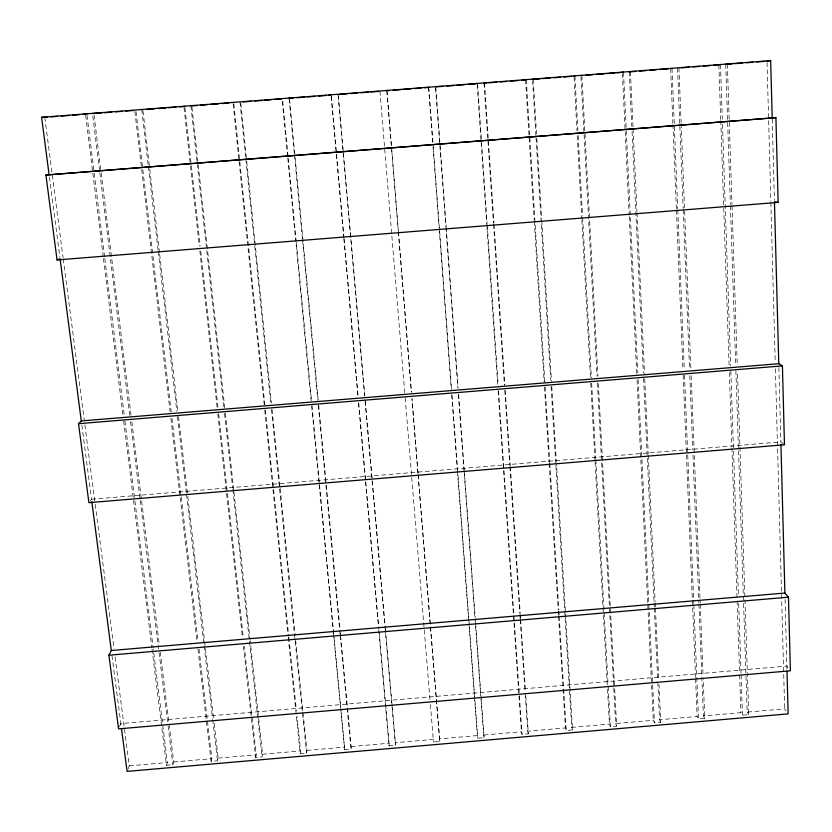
<?xml version="1.0" encoding="UTF-8"?>
<svg xmlns="http://www.w3.org/2000/svg" width="832" height="832" viewBox="0 0 832 832"><rect width="100%" height="100%" fill="white"/><g stroke="black" fill="none" stroke-linecap="round" stroke-linejoin="round"><path stroke-width="0.62" stroke-dasharray="4.16 3.12" d="M333.518 633.526L344.708 749.778L351.052 749.226L351.177 746.543L340.829 637.863M344.708 749.778L312.01 405.517M288.226 637.385L300.238 753.646L306.592 753.095L306.904 750.402L295.298 636.761M300.238 753.646L300.57 750.942L296.982 716.082M251.43 718.765L255.705 757.515L262.07 756.964L262.579 754.25L250.172 640.598M255.705 757.515L256.235 754.801L244.286 646.318M197.964 649.21L211.12 761.394L217.495 760.843L218.192 758.108L214.146 723.31M211.12 761.394L211.848 758.659L199.014 649.095M152.048 649.22L166.483 765.274L172.869 764.722L173.753 761.977L160.254 652.402M166.483 765.274L167.398 762.528L153.306 649.085M127.962 769.174L129.262 765.846L115.014 656.479M119.475 726.752L120.848 723.59L786.854 666.078L789.693 669.864M90.21 500.958L91.52 499.242L81.786 424.788M129.262 765.846L167.398 762.528M173.753 761.977L211.848 758.659M218.192 758.108L256.235 754.801M262.579 754.25L300.57 750.942M306.904 750.402L344.854 747.094M351.177 746.543L389.085 743.246L378.924 629.398M378.726 629.439L389.126 745.909L395.46 745.358L395.398 742.706L433.254 739.409L433.482 742.05L439.816 741.499L418.153 474.926M418.111 474.958L439.556 738.858L477.37 735.571L477.786 738.202L484.11 737.651L475.27 618.613M458.328 394.15L483.673 735.03L521.435 731.744L522.038 734.354L528.351 733.803L525.824 696.207M525.19 693.618L527.717 731.193L565.438 727.917L566.238 730.506L572.541 729.955L556.41 462.925M555.88 465.598L571.719 727.376L609.388 724.1L610.376 726.669L616.678 726.118L598.302 382.626M597.386 382.762L615.67 723.549L653.286 720.283L654.462 722.831L660.754 722.28L659.006 684.694M657.8 682.084L659.558 719.732L697.133 716.466L698.495 719.004L704.777 718.453L703.175 678.205M698.942 604.282L703.394 715.926L740.927 712.66L742.466 715.177L748.748 714.636L737.485 371.842M735.883 370.729L747.178 712.119L784.659 708.854L786.053 710.861M91.52 499.242L780.863 441.906L784.482 444.777M747.178 712.119L748.748 714.636M703.394 715.926L704.777 718.453M659.558 719.732L660.754 722.28M615.67 723.549L616.678 726.118M571.719 727.376L572.541 729.955M527.717 731.193L528.351 733.803M483.673 735.03L484.11 737.651M44.793 117.364L63.066 257.618M63.232 258.898L84.178 419.734M84.854 424.882L114.015 648.752M49.41 177.091L59.904 257.379M111.966 655.637L121.337 727.366M87.027 115.388L104.634 257.192M104.801 258.482L124.332 415.75M124.966 420.909L134.742 499.543M134.898 500.833L153.15 647.795M85.634 115.346L103.282 257.192M103.438 258.482L123.011 415.813M123.656 420.971L151.892 647.93M94.026 114.837L101.015 171.558M101.171 172.848L131.03 415.199M131.83 421.647L159.297 644.665M92.83 116.085L99.674 171.538M99.83 172.827L129.75 415.262M130.541 421.71L140.088 499.075M140.244 500.365L158.86 651.248M159.026 652.538L167.939 724.745M168.095 726.034L172.869 764.722M143.021 111.03L149.614 167.742M149.76 169.031L159.494 252.814M159.64 254.103L177.913 411.362M178.516 416.52L187.647 495.154M187.793 496.444L205.317 647.254M205.462 648.544L213.554 718.151M141.752 109.678L148.2 165.121M148.346 166.41L158.101 250.224M158.246 251.514L176.852 411.403M177.445 416.562L186.295 492.638M186.451 493.927L212.545 718.286M212.701 719.576L217.495 760.843M136.032 111.571L142.678 168.293M142.823 169.582L171.215 411.913M171.974 418.361L181.033 495.695M181.189 496.985L198.099 641.358M134.867 111.509L141.534 168.251M141.679 169.541L170.123 411.954M170.882 418.402L197.059 641.472M191.953 107.224L224.796 408.138M225.358 413.306L233.823 490.786M233.958 492.086L250.026 639.309M190.923 105.851L223.954 408.148M224.515 413.317L232.71 488.249M232.846 489.538L262.07 756.964M184.964 107.765L191.225 164.59M191.37 165.88L200.19 245.96M200.762 251.118L217.974 407.389M218.681 413.847L243.298 637.281M184.038 107.692L190.31 164.528M190.455 165.828L199.285 245.918M199.857 251.087L217.1 407.41M217.807 413.868L242.455 637.374M243.454 646.412L251.295 717.465M240.022 102.034L245.7 157.581M245.835 158.87L270.795 403.021M271.461 409.479L294.31 632.954M294.434 634.244L306.592 753.095M233.844 103.958L264.878 404.851M265.408 410.02L288.714 636.012M288.85 637.302L296.442 710.913M233.147 103.865L264.222 404.862M264.753 410.02L288.101 636.085M240.812 103.418L246.615 160.243M246.75 161.533L271.419 403.021M272.074 409.479L279.989 486.959M280.124 488.249L295.162 635.461M439.556 738.858L439.816 741.499M282.766 101.462L288.122 157.102M288.246 158.392L296.202 241.197M296.327 242.497L311.511 400.348M282.308 101.348L287.654 156.884M287.778 158.174L311.147 401.014M311.646 406.182L319.103 483.683M319.228 484.973L333.393 632.226M289.609 99.622L318.178 399.797M318.666 404.976L326.186 483.902M326.3 485.191L340.215 631.394M340.34 632.684L340.714 636.574M289.058 98.218L294.351 153.754M294.476 155.054L302.463 239.013M302.588 240.302L317.845 400.473M318.334 405.631L340.111 634.265M340.226 635.554L346.996 706.597M347.121 707.886L351.052 749.226M331.386 96.377L343.959 237.39M344.074 238.69L358.155 396.531M358.727 403L365.654 480.615M365.768 481.915L378.81 628.108M331.157 96.242L336.232 153.182M336.346 154.482L343.741 237.307M343.855 238.597L357.947 396.49M358.519 402.958L365.446 480.605M365.56 481.905L378.612 628.139M338.343 95.836L364.811 395.98M365.269 401.159L385.237 627.557M385.351 628.857L392.205 706.482M392.319 707.772L395.398 742.706M338.031 94.401L364.634 395.938M365.092 401.118L384.842 625.009M384.956 626.298L391.81 703.945M391.924 705.245L395.46 745.358M379.954 91.146L404.737 392.714M405.174 397.831L429.967 699.348M430.383 704.486L433.482 742.05M386.932 90.605L391.456 146.245M391.56 147.534L398.289 230.36M398.393 231.65L411.424 392.111M418.049 473.637L411.954 398.58L418.007 473.668M386.901 90.75L391.31 145.09M391.737 150.259L398.247 230.464M398.351 231.764L411.393 392.174M435.76 86.798L446.15 226.543M446.243 227.843L458.162 388.284M458.64 394.763L464.214 469.81M464.308 471.099L475.176 617.313M435.604 88.265L457.85 387.67M428.792 87.35L432.983 142.99M433.077 144.279L451.485 388.835M451.974 395.304L477.786 738.202M428.563 87.516L432.661 141.95M433.056 147.139L439.109 227.49M439.202 228.79L451.308 389.511M451.693 394.69L457.361 469.872M457.454 471.162L468.874 622.814M468.978 624.104L477.37 735.571M484.536 83.013L493.958 223.018M494.052 224.318L504.868 385.07M505.222 390.26L510.286 465.442M510.37 466.742L520.239 613.236M520.322 614.536L520.582 618.426M520.676 619.715L525.47 691.018M484.037 83.2L493.48 223.163M493.563 224.463L504.4 385.164M504.743 390.354L509.808 465.514M509.902 466.814L519.771 613.257M519.854 614.557L520.125 618.446M520.208 619.746L525.096 692.318M477.568 83.554L487.136 223.558M487.23 224.858L498.118 384.322M498.566 390.801L522.038 734.354M477.204 85.03L486.866 226.294M486.949 227.594L497.671 384.415M498.118 390.894L521.435 731.744M533.229 79.217L536.526 133.661M536.838 138.85L541.694 219.222M541.767 220.511L551.481 381.254M551.793 386.443L556.338 461.625M532.594 80.725L535.964 136.448M536.047 137.738L550.711 380.068M551.096 386.558L555.807 464.308M526.282 79.758L544.825 381.805M545.147 386.984L549.754 462.176M549.838 463.466L558.834 609.95M558.906 611.25L559.146 615.139M559.229 616.429L566.238 730.506M525.595 79.966L534.196 219.918M534.279 221.218L544.159 381.909M544.482 387.098L549.099 462.259M549.182 463.549L558.189 609.991M558.272 611.291L558.511 615.17M558.584 616.47L565.438 727.917M580.986 76.96L597.043 376.282M574.922 75.982L577.886 130.416M578.178 135.606L582.556 215.966M582.618 217.266L591.375 377.988M591.656 383.178L595.754 458.359M595.826 459.649L604.094 611.302M604.157 612.602L608.119 685.194M608.182 686.483L610.376 726.669M574.08 77.49L576.982 130.624M577.262 135.803L581.797 218.733M581.87 220.033L590.502 378.123M590.782 383.302L595.026 461.053M595.098 462.342L603.377 613.954M603.45 615.254L607.412 687.814M607.485 689.114L609.388 724.1M581.87 75.442L597.958 376.147M623.501 72.197L637.811 372.892M638.113 379.371L654.462 722.831M622.419 73.736L629.179 215.249M629.242 216.549L636.74 373.641M637.052 380.13L653.286 720.283M630.438 71.656L633.038 127.39M633.09 128.69L636.958 211.63M637.021 212.93L644.509 373.641M644.748 378.83L648.253 454.002M648.315 455.291L655.138 601.754M655.2 603.044L655.377 606.934M655.439 608.234L658.757 679.515M629.262 71.906L631.81 126.422M632.06 131.622L643.344 373.1M643.594 378.29L654.035 601.588M654.098 602.888L654.274 606.788M654.337 608.088L657.738 680.784M672.017 68.422L677.716 208.666M677.778 209.966L684.278 369.689M684.486 374.889L693.784 603.429M693.836 604.729L698.495 719.004M670.644 68.682L672.87 123.209M672.932 124.498L676.374 208.884M676.437 210.184L682.958 369.855M683.176 375.045L695.542 677.518M695.594 678.818L697.133 716.466M678.933 67.881L681.106 122.429M681.158 123.718L690.903 369.148M691.163 375.638L700.19 602.888M700.242 604.188L703.123 676.905M677.539 68.141L683.134 208.343M683.186 209.643L689.562 369.314M689.822 375.804L692.775 449.8M692.983 454.99L698.89 602.982M720.46 64.657L722.301 119.194M722.478 124.384L730.652 365.893M730.829 371.093L738.379 594.422M738.691 603.512L741.062 673.629M741.104 674.929L742.466 715.177M718.869 64.927L720.72 119.444M720.762 120.744L729.123 366.08M729.342 372.57L731.858 446.555M731.91 447.855L737.079 599.726M737.121 601.026L739.596 673.722M739.648 675.012L740.927 712.66M727.376 64.116L731.983 204.35M732.025 205.65L737.266 365.352M725.743 64.397L730.382 204.578M730.434 205.878L735.706 365.539M767.052 62.483L770.838 201.365M770.869 202.665L775.226 362.305M775.403 368.794L784.659 708.854M772.231 118.997L774.405 200.366M778.877 367.546L780.863 441.906M785.075 599.446L786.958 669.958M389.085 743.246L389.126 745.909"/><path stroke-width="1.25" d="M386.932 90.605L389.418 90.563M780.936 444.496L784.898 593.039L788.476 597.178L790.4 670.81L118.57 728.874L108.898 655.2L111.29 650.51L91.853 501.81M78.53 423.686L81.286 420.94L778.773 363.698L782.413 365.893L784.482 444.777L88.899 502.674L78.53 423.686L782.413 365.893M428.792 87.35L424.778 87.807M435.76 86.798L443.071 86.382M57.054 259.938L778.128 202.394L775.913 117.655L45.916 175.032L57.054 259.938L59.072 259.085M484.536 83.013L484.037 83.2L486.564 83.002M526.282 79.758L521.82 80.257M533.229 79.217L532.511 79.425L540.062 78.842M574.007 76.201L574.922 75.982M580.923 75.66L581.87 75.442M623.501 72.197L617.178 72.842M630.438 71.656L629.262 71.906L635.731 71.396M670.644 68.682L672.017 68.422M720.46 64.657L713.7 65.333M727.376 64.116L725.743 64.397L732.191 63.898M767.021 61.183L770.671 60.601L772.2 117.707M111.29 650.51L784.898 593.039M108.898 655.2L788.476 597.178M45.916 175.032L775.913 117.655M49.078 174.543L41.6 117.312L770.671 60.601M47.341 117.166L41.6 117.312M51.168 116.875L57.543 116.376M61.37 116.074L69.014 115.482M72.842 115.19L79.217 114.691M83.034 114.39L86.861 114.098L85.478 114.057M101.504 112.954L92.508 113.506M104.052 112.757L111.686 112.164M115.513 111.862L121.878 111.374M125.694 111.072L133.328 110.479M146.692 109.439L154.315 108.846M158.132 108.555L165.755 107.962M168.303 107.765L175.926 107.172M179.743 106.87L184.829 106.475L183.903 106.392M196.893 105.539L190.923 105.851M200.699 105.238L207.043 104.749M210.86 104.447L218.473 103.854M222.279 103.563L228.623 103.064M243.214 101.93L250.827 101.338M254.634 101.046L262.236 100.454M264.774 100.256L271.107 99.767M274.914 99.466L282.058 98.758M293.29 98.041L289.058 98.218M297.086 97.739L304.678 97.146M307.216 96.949L314.808 96.366M318.604 96.065L326.206 95.472M328.734 95.274L331.042 94.952M339.487 94.442L347.079 93.85M350.865 93.558L357.188 93.07M360.984 92.768L368.566 92.186M371.103 91.988L378.685 91.395M393.214 90.262L400.785 89.679M403.312 89.482L410.883 88.889M414.679 88.598L420.992 88.098M446.846 86.091L454.418 85.498M456.934 85.311L464.506 84.718M468.281 84.427L475.852 83.834M489.081 82.805L496.631 82.222M500.406 81.921L506.709 81.432M510.484 81.141L518.034 80.548M542.578 78.645L550.118 78.062M553.894 77.761L560.175 77.272M563.95 76.981L571.49 76.398M586.102 75.254L592.571 74.755M596.461 74.454L604.23 73.85M606.819 73.642L614.588 73.039M639.61 71.094L646.069 70.595M649.958 70.294L656.417 69.784M660.296 69.482L668.054 68.879M681.408 67.839L689.156 67.236M693.035 66.934L699.494 66.435M703.362 66.134L709.821 65.634M734.77 63.69L742.518 63.086M746.387 62.785L752.835 62.286M756.704 61.984L764.442 61.381M141.752 109.678L142.875 109.741M233.012 102.575L233.709 102.669M774.446 201.666L778.128 202.394M60.07 258.658L81.286 420.94M121.503 728.624L127.088 771.399L788.133 713.877L786.989 671.247M774.478 202.956L778.773 363.698"/></g></svg>
